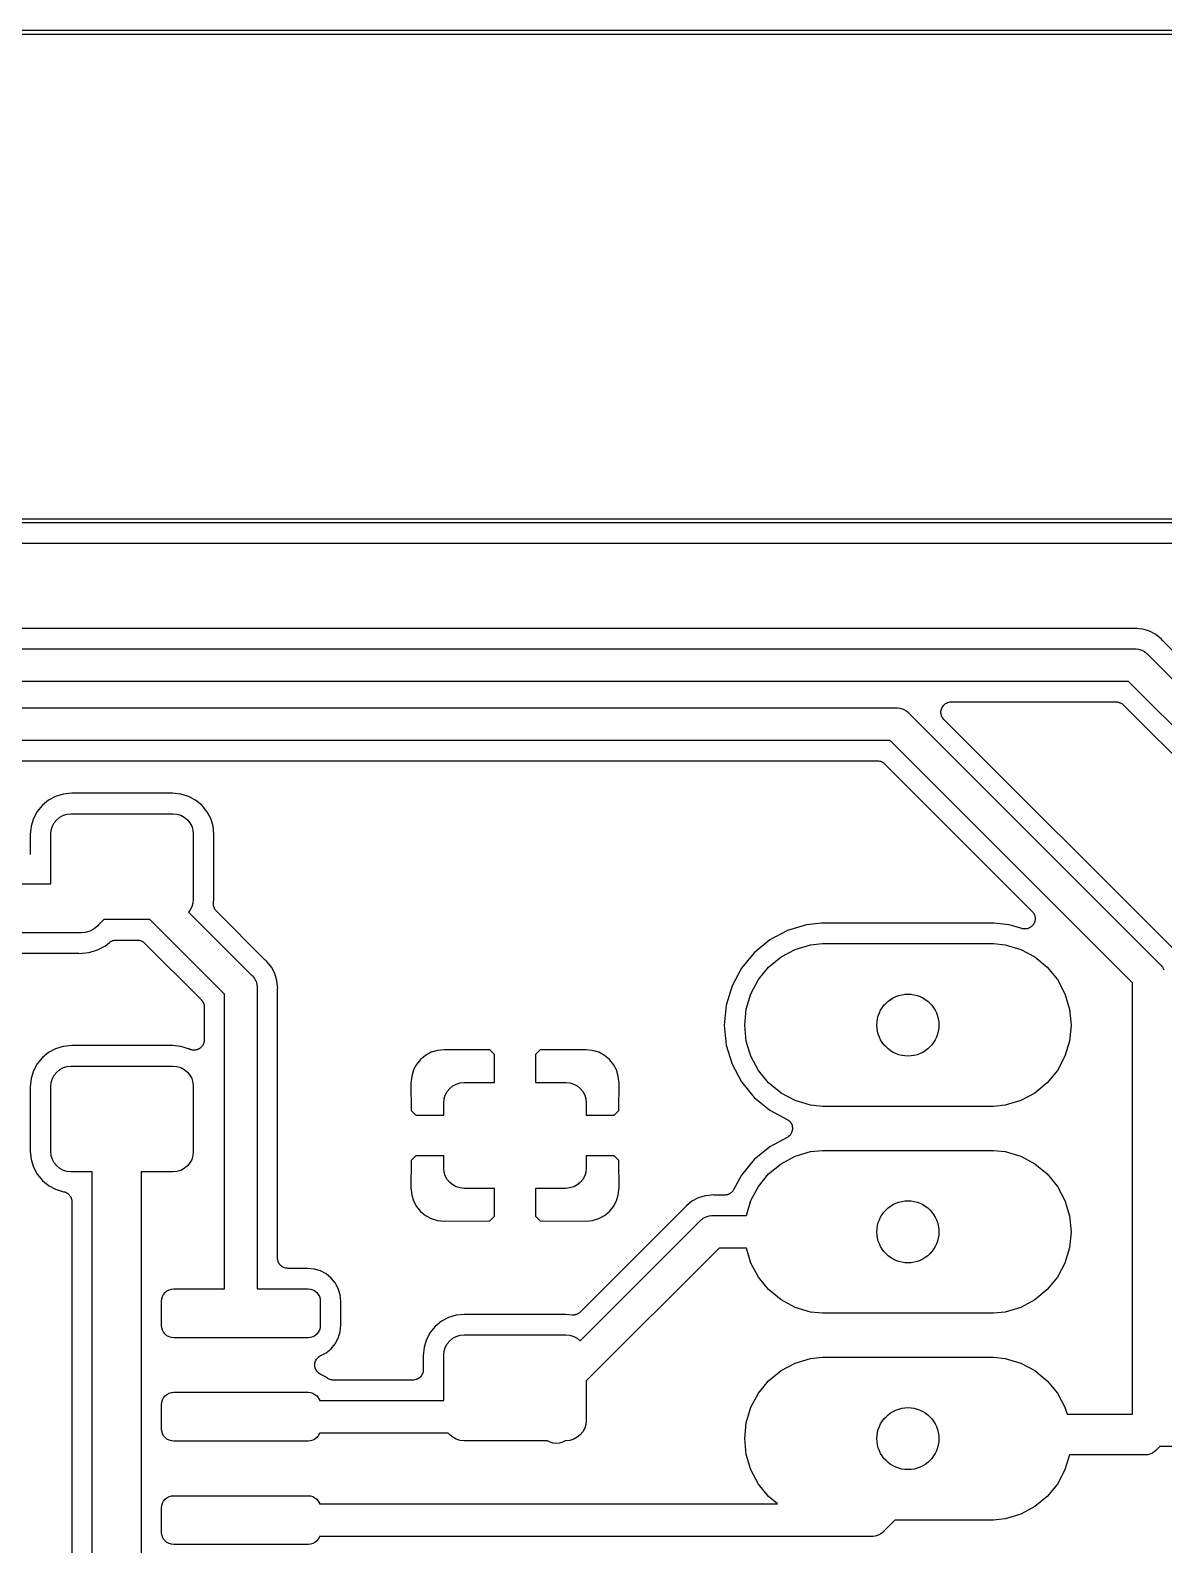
# Model space of a CAD drawing. Extents: x 104 to 166, y -141 to -89.
# Drawn here: x 129.43 to 143.35, y -107.58 to -88.97 of the extents above; entities that cross this region are included whole.
import ezdxf

# ---------------------------------------------------------------- set-up
doc = ezdxf.new("R2010")
doc.units = 0
doc.layers.add('BLACK', color=7, linetype='CONTINUOUS')

msp = doc.modelspace()

# ---------------------------------------------------------------- linework, layer by layer
at = {"layer": 'BLACK', "linetype": 'CONTINUOUS'}
for p, q in [((104.001, -88.975), (165.999, -88.975)), ((165.975, -89.025), (104.025, -89.025)), ((110.001, -94.975), (159.999, -94.975)), ((159.975, -95.025), (110.025, -95.025)), ((110.402, -95.275), (159.598, -95.275)), ((142.974, -96.324), (125.064, -96.324)), ((142.979, -96.3235), (142.974, -96.324)), ((142.984, -96.3235), (142.979, -96.3235)), ((142.986, -96.3234), (142.984, -96.3235)), ((143.002, -96.3218), (142.986, -96.3234)), ((143.018, -96.3234), (143.002, -96.3218)), ((143.048, -96.3263), (143.018, -96.3234)), ((143.018, -96.3234), (143.018, -96.3234)), ((143.09, -96.3305), (143.048, -96.3263)), ((143.048, -96.3263), (143.048, -96.3263)), ((143.123, -96.3404), (143.09, -96.3305)), ((143.175, -96.3562), (143.123, -96.3404)), ((143.123, -96.3404), (143.123, -96.3404)), ((143.253, -96.398), (143.175, -96.3562)), ((143.322, -96.4543), (143.253, -96.398)), ((143.332, -96.4666), (143.322, -96.4543)), ((143.336, -96.4704), (143.332, -96.4666)), ((143.339, -96.4746), (143.336, -96.4704)), ((143.34, -96.4758), (143.339, -96.4746)), ((146.759, -99.895), (143.34, -96.4758)), ((125.045, -96.574), (142.992, -96.574)), ((142.992, -96.574), (143.002, -96.573)), ((143.002, -96.573), (143.012, -96.574)), ((143.012, -96.574), (143.012, -96.574)), ((143.012, -96.574), (143.041, -96.5769)), ((143.041, -96.5769), (143.079, -96.5883)), ((143.079, -96.5883), (143.114, -96.6069)), ((143.114, -96.6069), (143.144, -96.6319)), ((143.144, -96.6319), (143.15, -96.6395)), ((143.15, -96.6395), (150.328, -103.818)), ((142.919, -96.974), (125.118, -96.974)), ((149.994, -104.049), (142.919, -96.974)), ((140.629, -97.2907), (140.635, -97.28)), ((140.635, -97.2796), (140.643, -97.2702)), ((140.635, -97.2798), (140.635, -97.2796)), ((140.635, -97.28), (140.635, -97.2798)), ((140.643, -97.2702), (140.651, -97.2609)), ((140.651, -97.2606), (140.66, -97.2529)), ((140.651, -97.2607), (140.651, -97.2606)), ((140.651, -97.2609), (140.651, -97.2607)), ((140.66, -97.2529), (140.67, -97.2452)), ((140.67, -97.245), (140.681, -97.2393)), ((140.67, -97.2451), (140.67, -97.245)), ((140.67, -97.2452), (140.67, -97.2451)), ((140.681, -97.2393), (140.692, -97.2336)), ((140.692, -97.2334), (140.704, -97.23)), ((140.692, -97.2335), (140.692, -97.2334)), ((140.692, -97.2336), (140.692, -97.2335)), ((140.704, -97.23), (140.715, -97.2264)), ((140.715, -97.2264), (140.716, -97.2264)), ((140.716, -97.2263), (140.728, -97.2252)), ((140.716, -97.2264), (140.716, -97.2263)), ((140.728, -97.2252), (140.74, -97.224)), ((140.74, -97.224), (142.763, -97.224)), ((142.763, -97.224), (142.763, -97.224)), ((142.763, -97.224), (142.763, -97.224)), ((142.763, -97.224), (142.763, -97.224)), ((142.763, -97.224), (142.765, -97.224)), ((142.765, -97.224), (142.776, -97.2253)), ((142.776, -97.2253), (142.788, -97.2265)), ((142.788, -97.2265), (142.789, -97.2267)), ((142.789, -97.2267), (142.789, -97.2268)), ((142.789, -97.2268), (142.801, -97.2303)), ((142.801, -97.2303), (142.812, -97.2338)), ((142.812, -97.2338), (142.812, -97.2341)), ((142.812, -97.2341), (142.813, -97.2343)), ((142.813, -97.2343), (142.823, -97.2399)), ((142.823, -97.2399), (142.834, -97.2455)), ((142.834, -97.2455), (142.834, -97.2459)), ((142.834, -97.2459), (142.835, -97.2462)), ((142.835, -97.2462), (142.844, -97.2537)), ((142.844, -97.2537), (142.853, -97.2612)), ((142.853, -97.2612), (149.707, -104.115)), ((125.241, -97.298), (140.061, -97.298)), ((140.061, -97.298), (140.071, -97.297)), ((140.071, -97.297), (140.081, -97.298)), ((140.081, -97.298), (140.081, -97.298)), ((140.081, -97.298), (140.11, -97.3009)), ((140.11, -97.3009), (140.148, -97.3123)), ((140.148, -97.3123), (140.183, -97.3309)), ((140.183, -97.3309), (140.213, -97.3559)), ((140.213, -97.3559), (140.219, -97.3635)), ((140.219, -97.3635), (143.3, -100.445)), ((140.613, -97.3497), (140.614, -97.3376)), ((140.613, -97.3499), (140.613, -97.3497)), ((140.613, -97.3501), (140.613, -97.3499)), ((140.614, -97.3622), (140.613, -97.3501)), ((140.614, -97.3376), (140.616, -97.3255)), ((140.615, -97.3744), (140.614, -97.3622)), ((140.615, -97.3746), (140.615, -97.3744)), ((140.615, -97.3748), (140.615, -97.3746)), ((140.619, -97.3863), (140.615, -97.3748)), ((140.616, -97.325), (140.619, -97.3135)), ((140.616, -97.3252), (140.616, -97.325)), ((140.616, -97.3255), (140.616, -97.3252)), ((140.619, -97.3135), (140.623, -97.3018)), ((140.622, -97.3982), (140.619, -97.3863)), ((140.622, -97.3984), (140.622, -97.3982)), ((140.622, -97.3986), (140.622, -97.3984)), ((140.628, -97.4094), (140.622, -97.3986)), ((140.623, -97.3014), (140.629, -97.2907)), ((140.623, -97.3016), (140.623, -97.3014)), ((140.623, -97.3018), (140.623, -97.3016)), ((140.634, -97.4202), (140.628, -97.4094)), ((140.634, -97.4203), (140.634, -97.4202)), ((140.634, -97.4205), (140.634, -97.4203)), ((140.641, -97.43), (140.634, -97.4205)), ((140.649, -97.4395), (140.641, -97.43)), ((140.649, -97.4398), (140.649, -97.4395)), ((140.649, -97.4399), (140.649, -97.4398)), ((140.65, -97.4408), (140.649, -97.4399)), ((140.649, -97.4399), (140.649, -97.4399)), ((143.464, -100.255), (140.65, -97.4408)), ((139.988, -97.698), (125.314, -97.698)), ((142.966, -100.676), (139.988, -97.698)), ((125.47, -97.948), (139.832, -97.948)), ((139.832, -97.948), (139.832, -97.948)), ((139.832, -97.948), (139.832, -97.948)), ((139.832, -97.948), (139.832, -97.948)), ((139.832, -97.948), (139.834, -97.948)), ((139.834, -97.948), (139.845, -97.9493)), ((139.845, -97.9493), (139.857, -97.9505)), ((139.857, -97.9505), (139.858, -97.9507)), ((139.858, -97.9507), (139.858, -97.9508)), ((139.858, -97.9508), (139.87, -97.9543)), ((139.87, -97.9543), (139.881, -97.9577)), ((139.881, -97.9577), (139.881, -97.958)), ((139.881, -97.958), (139.882, -97.9582)), ((139.882, -97.9582), (139.892, -97.9639)), ((139.892, -97.9639), (139.903, -97.9694)), ((139.903, -97.9694), (139.903, -97.9699)), ((139.903, -97.9699), (139.904, -97.9702)), ((139.904, -97.9702), (139.913, -97.9777)), ((139.913, -97.9777), (139.922, -97.9852)), ((139.922, -97.9852), (141.734, -99.7971)), ((129.739, -98.3849), (129.653, -98.4313)), ((129.833, -98.3564), (129.739, -98.3849)), ((129.937, -98.3462), (129.833, -98.3564)), ((131.175, -98.3462), (129.937, -98.3462)), ((131.279, -98.3564), (131.175, -98.3462)), ((131.373, -98.3849), (131.279, -98.3564)), ((131.459, -98.4313), (131.373, -98.3849)), ((129.514, -98.5695), (129.468, -98.6562)), ((129.577, -98.4936), (129.514, -98.5695)), ((129.653, -98.4313), (129.577, -98.4936)), ((131.535, -98.4936), (131.459, -98.4313)), ((131.598, -98.5695), (131.535, -98.4936)), ((131.644, -98.6562), (131.598, -98.5695)), ((129.439, -98.7502), (129.429, -98.8542)), ((129.468, -98.6562), (129.439, -98.7502)), ((129.686, -98.7992), (129.7, -98.7523)), ((129.7, -98.7523), (129.723, -98.7091)), ((129.723, -98.7091), (129.754, -98.6712)), ((129.754, -98.6712), (129.792, -98.6401)), ((129.792, -98.6401), (129.835, -98.617)), ((129.835, -98.617), (129.882, -98.6028)), ((129.882, -98.6028), (129.931, -98.598)), ((129.931, -98.598), (131.181, -98.598)), ((131.181, -98.598), (131.23, -98.6028)), ((131.23, -98.6028), (131.277, -98.617)), ((131.277, -98.617), (131.32, -98.6401)), ((131.32, -98.6401), (131.358, -98.6712)), ((131.358, -98.6712), (131.389, -98.7091)), ((131.389, -98.7091), (131.412, -98.7523)), ((131.412, -98.7523), (131.426, -98.7992)), ((131.673, -98.7502), (131.644, -98.6562)), ((131.683, -98.8542), (131.673, -98.7502)), ((129.429, -98.8542), (129.429, -99.0835)), ((129.681, -98.848), (129.686, -98.7992)), ((129.681, -99.4605), (129.681, -98.848)), ((131.426, -98.7992), (131.431, -98.848)), ((131.431, -98.848), (131.431, -99.648)), ((131.683, -99.6418), (131.683, -98.8542)), ((129.429, -99.0853), (129.428, -99.0972)), ((129.429, -99.0835), (129.429, -99.0844)), ((129.429, -99.0844), (129.429, -99.0844)), ((129.429, -99.0844), (129.429, -99.0844)), ((129.429, -99.0844), (129.429, -99.0853)), ((128.741, -99.4605), (129.681, -99.4605)), ((131.426, -99.6968), (131.412, -99.7437)), ((131.431, -99.648), (131.426, -99.6968)), ((131.677, -99.7048), (131.678, -99.6992)), ((131.678, -99.7116), (131.677, -99.7048)), ((131.678, -99.6937), (131.683, -99.6418)), ((131.678, -99.6992), (131.678, -99.6937)), ((131.389, -99.7869), (131.372, -99.8073)), ((131.372, -99.8073), (132.149, -100.585)), ((131.412, -99.7437), (131.389, -99.7869)), ((131.678, -99.7184), (131.678, -99.7116)), ((131.679, -99.7239), (131.678, -99.7184)), ((131.679, -99.7295), (131.679, -99.7239)), ((131.681, -99.736), (131.679, -99.7295)), ((131.683, -99.7428), (131.681, -99.736)), ((131.685, -99.7479), (131.683, -99.7428)), ((131.686, -99.7533), (131.685, -99.7479)), ((131.689, -99.7593), (131.686, -99.7533)), ((131.692, -99.7657), (131.689, -99.7593)), ((131.695, -99.7703), (131.692, -99.7657)), ((131.698, -99.7753), (131.695, -99.7703)), ((131.702, -99.7806), (131.698, -99.7753)), ((131.706, -99.7863), (131.702, -99.7806)), ((131.71, -99.7903), (131.706, -99.7863)), ((131.713, -99.7946), (131.71, -99.7903)), ((131.714, -99.7959), (131.713, -99.7946)), ((132.313, -100.395), (131.714, -99.7959)), ((141.734, -99.7971), (141.735, -99.7983)), ((141.735, -99.7983), (141.739, -99.8031)), ((141.739, -99.8031), (141.743, -99.8074)), ((141.743, -99.8074), (141.746, -99.8127)), ((141.746, -99.8127), (141.75, -99.8177)), ((141.75, -99.8177), (141.753, -99.8231)), ((141.753, -99.8231), (141.757, -99.8282)), ((141.757, -99.8282), (141.759, -99.8341)), ((141.759, -99.8341), (141.762, -99.8397)), ((141.762, -99.8397), (141.763, -99.8455)), ((141.763, -99.8455), (141.766, -99.8512)), ((141.766, -99.8512), (141.767, -99.8574)), ((141.767, -99.8574), (141.769, -99.8635)), ((141.769, -99.8635), (141.769, -99.8696)), ((141.769, -99.8696), (141.77, -99.8755)), ((141.77, -99.8755), (141.77, -99.8819)), ((141.77, -99.8819), (141.771, -99.8882)), ((141.771, -99.8882), (141.77, -99.8942)), ((130.029, -100.06), (128.741, -100.06)), ((130.043, -100.062), (130.029, -100.06)), ((130.058, -100.06), (130.043, -100.062)), ((130.102, -100.056), (130.058, -100.06)), ((130.058, -100.06), (130.058, -100.06)), ((130.159, -100.039), (130.102, -100.056)), ((130.211, -100.011), (130.159, -100.039)), ((130.257, -99.9737), (130.211, -100.011)), ((130.266, -99.9622), (130.257, -99.9737)), ((130.33, -99.898), (130.266, -99.9622)), ((130.897, -99.898), (130.33, -99.898)), ((131.815, -100.816), (130.897, -99.898)), ((138.727, -100.033), (138.51, -100.149)), ((138.963, -99.9617), (138.727, -100.033)), ((139.147, -99.9436), (138.963, -99.9617)), ((141.269, -99.9436), (139.147, -99.9436)), ((141.453, -99.9617), (141.269, -99.9436)), ((141.607, -100.008), (141.453, -99.9617)), ((141.613, -100.01), (141.607, -100.008)), ((141.619, -100.011), (141.613, -100.01)), ((141.625, -100.012), (141.619, -100.011)), ((141.631, -100.013), (141.625, -100.012)), ((141.637, -100.013), (141.631, -100.013)), ((141.643, -100.014), (141.637, -100.013)), ((141.65, -100.013), (141.643, -100.014)), ((141.656, -100.013), (141.65, -100.013)), ((141.662, -100.012), (141.656, -100.013)), ((141.668, -100.012), (141.662, -100.012)), ((141.674, -100.01), (141.668, -100.012)), ((141.68, -100.008), (141.674, -100.01)), ((141.686, -100.006), (141.68, -100.008)), ((141.692, -100.004), (141.686, -100.006)), ((141.697, -100.001), (141.692, -100.004)), ((141.703, -99.9991), (141.697, -100.001)), ((141.708, -99.9957), (141.703, -99.9991)), ((141.714, -99.9929), (141.708, -99.9957)), ((141.719, -99.9889), (141.714, -99.9929)), ((141.724, -99.9854), (141.719, -99.9889)), ((141.728, -99.9811), (141.724, -99.9854)), ((141.733, -99.9773), (141.728, -99.9811)), ((141.737, -99.9724), (141.733, -99.9773)), ((141.742, -99.9679), (141.737, -99.9724)), ((141.745, -99.9629), (141.742, -99.9679)), ((141.749, -99.9582), (141.745, -99.9629)), ((141.752, -99.9527), (141.749, -99.9582)), ((141.756, -99.9474), (141.752, -99.9527)), ((141.758, -99.9418), (141.756, -99.9474)), ((141.761, -99.9365), (141.758, -99.9418)), ((141.763, -99.9304), (141.761, -99.9365)), ((141.765, -99.9246), (141.763, -99.9304)), ((141.766, -99.9186), (141.765, -99.9246)), ((141.768, -99.9128), (141.766, -99.9186)), ((141.769, -99.9065), (141.768, -99.9128)), ((141.77, -99.9003), (141.769, -99.9065)), ((141.77, -99.8942), (141.77, -99.9003)), ((130.255, -100.271), (130.351, -100.22)), ((130.351, -100.22), (130.401, -100.179)), ((130.401, -100.179), (130.402, -100.178)), ((130.402, -100.178), (130.407, -100.175)), ((130.407, -100.175), (130.411, -100.171)), ((130.411, -100.171), (130.417, -100.168)), ((130.417, -100.168), (130.423, -100.164)), ((130.423, -100.164), (130.428, -100.162)), ((130.428, -100.162), (130.433, -100.159)), ((130.433, -100.159), (130.44, -100.157)), ((130.44, -100.157), (130.446, -100.155)), ((130.446, -100.155), (130.452, -100.154)), ((130.452, -100.154), (130.457, -100.152)), ((130.457, -100.152), (130.464, -100.152)), ((130.464, -100.152), (130.471, -100.15)), ((130.471, -100.15), (130.476, -100.15)), ((130.476, -100.15), (130.482, -100.15)), ((130.482, -100.15), (130.743, -100.15)), ((130.743, -100.15), (130.743, -100.15)), ((130.743, -100.15), (130.743, -100.15)), ((130.743, -100.15), (130.743, -100.15)), ((130.743, -100.15), (130.745, -100.15)), ((130.745, -100.15), (130.756, -100.151)), ((130.756, -100.151), (130.768, -100.152)), ((130.768, -100.152), (130.769, -100.153)), ((130.769, -100.153), (130.769, -100.153)), ((130.769, -100.153), (130.78, -100.156)), ((130.78, -100.156), (130.792, -100.16)), ((130.792, -100.16), (130.792, -100.16)), ((130.792, -100.16), (130.793, -100.16)), ((130.793, -100.16), (130.803, -100.166)), ((130.803, -100.166), (130.813, -100.171)), ((130.813, -100.171), (130.814, -100.172)), ((130.814, -100.172), (130.815, -100.172)), ((130.815, -100.172), (130.824, -100.18)), ((130.824, -100.18), (130.833, -100.187)), ((130.833, -100.187), (131.528, -100.882)), ((138.51, -100.149), (138.32, -100.305)), ((138.823, -100.265), (139.012, -100.208)), ((139.012, -100.208), (139.159, -100.194)), ((139.159, -100.194), (141.257, -100.194)), ((141.257, -100.194), (141.404, -100.208)), ((141.404, -100.208), (141.593, -100.265)), ((129.019, -100.31), (130.01, -100.31)), ((130.01, -100.31), (130.012, -100.311)), ((130.012, -100.311), (130.017, -100.311)), ((130.017, -100.311), (130.023, -100.311)), ((130.023, -100.311), (130.043, -100.313)), ((130.043, -100.313), (130.064, -100.311)), ((130.064, -100.311), (130.065, -100.311)), ((130.065, -100.311), (130.151, -100.303)), ((130.151, -100.303), (130.255, -100.271)), ((132.317, -100.398), (132.313, -100.395)), ((132.321, -100.402), (132.317, -100.398)), ((132.322, -100.403), (132.321, -100.402)), ((132.335, -100.413), (132.322, -100.403)), ((132.391, -100.482), (132.335, -100.413)), ((138.32, -100.305), (138.164, -100.496)), ((138.497, -100.483), (138.65, -100.358)), ((138.65, -100.358), (138.823, -100.265)), ((141.593, -100.265), (141.766, -100.358)), ((141.766, -100.358), (141.919, -100.483)), ((143.3, -100.445), (143.308, -100.451)), ((132.149, -100.585), (132.157, -100.591)), ((132.157, -100.591), (132.182, -100.621)), ((132.182, -100.621), (132.196, -100.647)), ((132.433, -100.56), (132.391, -100.482)), ((132.458, -100.645), (132.433, -100.56)), ((138.164, -100.496), (138.048, -100.713)), ((138.28, -100.809), (138.373, -100.635)), ((138.373, -100.635), (138.497, -100.483)), ((141.919, -100.483), (142.043, -100.635)), ((142.043, -100.635), (142.136, -100.809)), ((143.308, -100.451), (143.314, -100.459)), ((143.314, -100.459), (143.314, -100.459)), ((143.314, -100.459), (143.317, -100.461)), ((143.317, -100.461), (143.333, -100.481)), ((143.333, -100.481), (143.352, -100.516)), ((131.815, -104.435), (131.815, -100.816)), ((132.196, -100.647), (132.201, -100.656)), ((132.201, -100.656), (132.212, -100.694)), ((132.212, -100.694), (132.212, -100.694)), ((132.212, -100.694), (132.215, -100.723)), ((132.215, -100.723), (132.215, -100.723)), ((132.215, -100.723), (132.216, -100.733)), ((132.216, -100.733), (132.215, -100.743)), ((132.215, -100.743), (132.215, -104.435)), ((132.466, -100.717), (132.458, -100.645)), ((132.465, -100.76), (132.466, -100.754)), ((132.465, -100.761), (132.465, -100.76)), ((132.465, -104.056), (132.465, -100.761)), ((132.467, -100.733), (132.466, -100.717)), ((132.466, -100.717), (132.466, -100.717)), ((132.466, -100.749), (132.467, -100.733)), ((132.466, -100.754), (132.466, -100.749)), ((138.048, -100.713), (137.976, -100.949)), ((138.222, -100.998), (138.28, -100.809)), ((142.136, -100.809), (142.194, -100.998)), ((142.966, -105.972), (142.966, -100.676)), ((131.528, -100.882), (131.528, -100.882)), ((131.528, -100.882), (131.528, -100.883)), ((131.528, -100.883), (131.528, -100.883)), ((131.528, -100.883), (131.529, -100.883)), ((131.529, -100.883), (131.536, -100.893)), ((131.536, -100.893), (131.544, -100.902)), ((131.544, -100.902), (131.544, -100.902)), ((131.544, -100.902), (131.545, -100.903)), ((131.545, -100.903), (131.55, -100.913)), ((131.55, -100.913), (131.555, -100.924)), ((131.555, -100.924), (131.556, -100.924)), ((131.556, -100.924), (131.556, -100.925)), ((131.556, -100.925), (131.559, -100.936)), ((131.559, -100.936), (131.563, -100.947)), ((131.563, -100.947), (131.563, -100.948)), ((131.563, -100.948), (131.563, -100.949)), ((131.563, -100.949), (131.564, -100.96)), ((131.564, -100.96), (131.565, -100.972)), ((131.565, -100.972), (131.565, -101.376)), ((137.976, -100.949), (137.952, -101.194)), ((138.203, -101.194), (138.222, -100.998)), ((142.194, -100.998), (142.213, -101.194)), ((137.952, -101.194), (137.976, -101.439)), ((138.222, -101.39), (138.203, -101.194)), ((142.213, -101.194), (142.194, -101.39)), ((131.565, -101.378), (131.564, -101.383)), ((131.565, -101.376), (131.565, -101.378)), ((129.653, -101.531), (129.577, -101.594)), ((129.739, -101.485), (129.653, -101.531)), ((129.833, -101.456), (129.739, -101.485)), ((129.937, -101.446), (129.833, -101.456)), ((131.175, -101.446), (129.937, -101.446)), ((131.279, -101.456), (131.175, -101.446)), ((131.373, -101.485), (131.279, -101.456)), ((131.378, -101.488), (131.373, -101.485)), ((131.384, -101.49), (131.378, -101.488)), ((131.389, -101.493), (131.384, -101.49)), ((131.395, -101.495), (131.389, -101.493)), ((131.401, -101.497), (131.395, -101.495)), ((131.407, -101.498), (131.401, -101.497)), ((131.412, -101.5), (131.407, -101.498)), ((131.419, -101.501), (131.412, -101.5)), ((131.425, -101.502), (131.419, -101.501)), ((131.431, -101.502), (131.425, -101.502)), ((131.437, -101.503), (131.431, -101.502)), ((131.444, -101.502), (131.437, -101.503)), ((131.45, -101.502), (131.444, -101.502)), ((131.456, -101.501), (131.45, -101.502)), ((131.462, -101.501), (131.456, -101.501)), ((131.468, -101.499), (131.462, -101.501)), ((131.474, -101.497), (131.468, -101.499)), ((131.48, -101.495), (131.474, -101.497)), ((131.486, -101.494), (131.48, -101.495)), ((131.491, -101.491), (131.486, -101.494)), ((131.497, -101.488), (131.491, -101.491)), ((131.502, -101.485), (131.497, -101.488)), ((131.508, -101.482), (131.502, -101.485)), ((131.513, -101.478), (131.508, -101.482)), ((131.518, -101.474), (131.513, -101.478)), ((131.522, -101.47), (131.518, -101.474)), ((131.527, -101.467), (131.522, -101.47)), ((131.531, -101.462), (131.527, -101.467)), ((131.536, -101.457), (131.531, -101.462)), ((131.539, -101.452), (131.536, -101.457)), ((131.543, -101.448), (131.539, -101.452)), ((131.546, -101.442), (131.543, -101.448)), ((131.55, -101.436), (131.546, -101.442)), ((131.552, -101.431), (131.55, -101.436)), ((131.555, -101.426), (131.552, -101.431)), ((131.557, -101.42), (131.555, -101.426)), ((131.559, -101.414), (131.557, -101.42)), ((131.56, -101.408), (131.559, -101.414)), ((131.562, -101.402), (131.56, -101.408)), ((131.563, -101.396), (131.562, -101.402)), ((131.564, -101.389), (131.563, -101.396)), ((131.564, -101.383), (131.564, -101.389)), ((134.284, -101.566), (134.223, -101.616)), ((134.353, -101.529), (134.284, -101.566)), ((134.429, -101.506), (134.353, -101.529)), ((134.513, -101.497), (134.429, -101.506)), ((135.074, -101.5), (134.513, -101.497)), ((135.132, -101.557), (135.074, -101.5)), ((135.132, -101.9), (135.132, -101.557)), ((135.69, -101.5), (135.632, -101.557)), ((135.632, -101.557), (135.632, -101.9)), ((136.251, -101.497), (135.69, -101.5)), ((136.335, -101.506), (136.251, -101.497)), ((136.411, -101.529), (136.335, -101.506)), ((136.48, -101.566), (136.411, -101.529)), ((136.541, -101.616), (136.48, -101.566)), ((137.976, -101.439), (138.048, -101.674)), ((138.28, -101.578), (138.222, -101.39)), ((142.194, -101.39), (142.136, -101.578)), ((129.514, -101.67), (129.468, -101.756)), ((129.577, -101.594), (129.514, -101.67)), ((129.754, -101.771), (129.792, -101.74)), ((129.792, -101.74), (129.835, -101.717)), ((129.835, -101.717), (129.882, -101.703)), ((129.882, -101.703), (129.931, -101.698)), ((129.931, -101.698), (131.181, -101.698)), ((131.181, -101.698), (131.23, -101.703)), ((131.23, -101.703), (131.277, -101.717)), ((131.277, -101.717), (131.32, -101.74)), ((131.32, -101.74), (131.358, -101.771)), ((134.136, -101.746), (134.113, -101.822)), ((134.173, -101.677), (134.136, -101.746)), ((134.223, -101.616), (134.173, -101.677)), ((136.591, -101.677), (136.541, -101.616)), ((136.628, -101.746), (136.591, -101.677)), ((136.651, -101.822), (136.628, -101.746)), ((138.048, -101.674), (138.164, -101.891)), ((138.373, -101.752), (138.28, -101.578)), ((138.497, -101.904), (138.373, -101.752)), ((142.043, -101.752), (141.919, -101.904)), ((142.136, -101.578), (142.043, -101.752)), ((129.439, -101.85), (129.429, -101.954)), ((129.468, -101.756), (129.439, -101.85)), ((129.681, -101.948), (129.686, -101.899)), ((129.686, -101.899), (129.7, -101.852)), ((129.7, -101.852), (129.723, -101.809)), ((129.723, -101.809), (129.754, -101.771)), ((131.358, -101.771), (131.389, -101.809)), ((131.389, -101.809), (131.412, -101.852)), ((131.412, -101.852), (131.426, -101.899)), ((131.426, -101.899), (131.431, -101.948)), ((134.113, -101.822), (134.104, -101.906)), ((134.104, -101.906), (134.107, -102.242)), ((134.618, -101.942), (134.661, -101.919)), ((134.661, -101.919), (134.708, -101.905)), ((134.708, -101.905), (134.757, -101.9)), ((134.757, -101.9), (135.132, -101.9)), ((135.632, -101.9), (136.007, -101.9)), ((136.007, -101.9), (136.056, -101.905)), ((136.056, -101.905), (136.103, -101.919)), ((136.103, -101.919), (136.146, -101.942)), ((136.66, -101.906), (136.651, -101.822)), ((136.657, -102.242), (136.66, -101.906)), ((138.164, -101.891), (138.32, -102.082)), ((138.65, -102.029), (138.497, -101.904)), ((141.919, -101.904), (141.766, -102.029)), ((129.429, -101.954), (129.429, -102.742)), ((129.681, -102.748), (129.681, -101.948)), ((131.431, -101.948), (131.431, -102.748)), ((134.507, -102.15), (134.512, -102.101)), ((134.512, -102.101), (134.526, -102.054)), ((134.526, -102.054), (134.549, -102.011)), ((134.549, -102.011), (134.58, -101.973)), ((134.58, -101.973), (134.618, -101.942)), ((136.146, -101.942), (136.184, -101.973)), ((136.184, -101.973), (136.215, -102.011)), ((136.215, -102.011), (136.238, -102.054)), ((136.238, -102.054), (136.252, -102.101)), ((136.252, -102.101), (136.257, -102.15)), ((138.32, -102.082), (138.51, -102.238)), ((138.823, -102.122), (138.65, -102.029)), ((139.012, -102.179), (138.823, -102.122)), ((141.593, -102.122), (141.404, -102.179)), ((141.766, -102.029), (141.593, -102.122)), ((134.107, -102.242), (134.164, -102.3)), ((134.164, -102.3), (134.507, -102.3)), ((134.507, -102.3), (134.507, -102.15)), ((136.257, -102.15), (136.257, -102.3)), ((136.257, -102.3), (136.6, -102.3)), ((136.6, -102.3), (136.657, -102.242)), ((138.51, -102.238), (138.723, -102.352)), ((139.159, -102.194), (139.012, -102.179)), ((141.257, -102.194), (139.159, -102.194)), ((141.404, -102.179), (141.257, -102.194)), ((138.723, -102.352), (138.724, -102.352)), ((138.724, -102.352), (138.724, -102.352)), ((138.724, -102.352), (138.724, -102.352)), ((138.724, -102.352), (138.724, -102.352)), ((138.724, -102.352), (138.734, -102.359)), ((138.734, -102.359), (138.744, -102.366)), ((138.744, -102.366), (138.745, -102.366)), ((138.745, -102.366), (138.745, -102.366)), ((138.745, -102.366), (138.753, -102.375)), ((138.753, -102.375), (138.762, -102.384)), ((138.762, -102.384), (138.762, -102.384)), ((138.762, -102.384), (138.762, -102.384)), ((138.762, -102.384), (138.769, -102.394)), ((138.769, -102.394), (138.775, -102.405)), ((138.775, -102.405), (138.775, -102.405)), ((138.775, -102.405), (138.776, -102.405)), ((138.776, -102.405), (138.78, -102.416)), ((138.78, -102.416), (138.785, -102.427)), ((138.787, -102.489), (138.784, -102.501)), ((138.785, -102.427), (138.785, -102.428)), ((138.785, -102.428), (138.785, -102.428)), ((138.785, -102.428), (138.787, -102.44)), ((138.787, -102.44), (138.789, -102.452)), ((138.789, -102.477), (138.787, -102.489)), ((138.789, -102.452), (138.789, -102.452)), ((138.789, -102.452), (138.789, -102.452)), ((138.789, -102.452), (138.789, -102.464)), ((138.789, -102.464), (138.789, -102.477)), ((138.789, -102.477), (138.789, -102.477)), ((138.789, -102.477), (138.789, -102.477)), ((138.723, -102.576), (138.51, -102.689)), ((138.733, -102.569), (138.723, -102.576)), ((138.743, -102.562), (138.733, -102.569)), ((138.752, -102.553), (138.743, -102.562)), ((138.743, -102.562), (138.743, -102.562)), ((138.743, -102.562), (138.743, -102.562)), ((138.761, -102.545), (138.752, -102.553)), ((138.768, -102.534), (138.761, -102.544)), ((138.761, -102.544), (138.761, -102.545)), ((138.761, -102.545), (138.761, -102.545)), ((138.774, -102.524), (138.768, -102.534)), ((138.775, -102.524), (138.774, -102.524)), ((138.779, -102.513), (138.775, -102.524)), ((138.775, -102.524), (138.775, -102.524)), ((138.784, -102.501), (138.779, -102.513)), ((138.784, -102.501), (138.784, -102.501)), ((138.784, -102.501), (138.784, -102.501)), ((129.429, -102.742), (129.439, -102.846)), ((129.439, -102.846), (129.468, -102.94)), ((129.686, -102.797), (129.681, -102.748)), ((129.7, -102.844), (129.686, -102.797)), ((129.723, -102.887), (129.7, -102.844)), ((131.412, -102.844), (131.389, -102.887)), ((131.426, -102.797), (131.412, -102.844)), ((131.431, -102.748), (131.426, -102.797)), ((134.107, -102.858), (134.104, -103.194)), ((134.164, -102.8), (134.107, -102.858)), ((134.507, -102.8), (134.164, -102.8)), ((134.507, -102.95), (134.507, -102.8)), ((136.257, -102.8), (136.257, -102.95)), ((136.6, -102.8), (136.257, -102.8)), ((136.657, -102.858), (136.6, -102.8)), ((136.66, -103.194), (136.657, -102.858)), ((138.32, -102.845), (138.164, -103.036)), ((138.51, -102.689), (138.32, -102.845)), ((138.65, -102.898), (138.823, -102.805)), ((138.823, -102.805), (139.012, -102.748)), ((139.012, -102.748), (139.159, -102.734)), ((139.159, -102.734), (141.257, -102.734)), ((141.257, -102.734), (141.404, -102.748)), ((141.404, -102.748), (141.593, -102.805)), ((141.593, -102.805), (141.766, -102.898)), ((129.468, -102.94), (129.514, -103.026)), ((129.514, -103.026), (129.577, -103.102)), ((129.754, -102.925), (129.723, -102.887)), ((129.792, -102.956), (129.754, -102.925)), ((129.835, -102.979), (129.792, -102.956)), ((129.882, -102.993), (129.835, -102.979)), ((129.931, -102.998), (129.882, -102.993)), ((130.19, -102.998), (129.931, -102.998)), ((130.19, -107.98), (130.19, -102.998)), ((131.181, -102.998), (130.79, -102.998)), ((130.79, -102.998), (130.79, -107.871)), ((131.23, -102.993), (131.181, -102.998)), ((131.277, -102.979), (131.23, -102.993)), ((131.32, -102.956), (131.277, -102.979)), ((131.358, -102.925), (131.32, -102.956)), ((131.389, -102.887), (131.358, -102.925)), ((134.512, -102.999), (134.507, -102.95)), ((134.526, -103.046), (134.512, -102.999)), ((134.549, -103.089), (134.526, -103.046)), ((136.238, -103.046), (136.215, -103.089)), ((136.252, -102.999), (136.238, -103.046)), ((136.257, -102.95), (136.252, -102.999)), ((138.164, -103.036), (138.067, -103.216)), ((138.373, -103.175), (138.497, -103.023)), ((138.497, -103.023), (138.65, -102.898)), ((141.766, -102.898), (141.919, -103.023)), ((141.919, -103.023), (142.043, -103.175)), ((129.577, -103.102), (129.653, -103.165)), ((129.653, -103.165), (129.739, -103.211)), ((129.739, -103.211), (129.837, -103.241)), ((129.837, -103.241), (129.839, -103.241)), ((129.839, -103.241), (129.845, -103.243)), ((134.104, -103.194), (134.113, -103.278)), ((134.58, -103.127), (134.549, -103.089)), ((134.618, -103.158), (134.58, -103.127)), ((134.661, -103.181), (134.618, -103.158)), ((134.708, -103.195), (134.661, -103.181)), ((134.757, -103.2), (134.708, -103.195)), ((135.132, -103.2), (134.757, -103.2)), ((135.132, -103.543), (135.132, -103.2)), ((136.007, -103.2), (135.632, -103.2)), ((135.632, -103.2), (135.632, -103.543)), ((136.056, -103.195), (136.007, -103.2)), ((136.103, -103.181), (136.056, -103.195)), ((136.146, -103.158), (136.103, -103.181)), ((136.184, -103.127), (136.146, -103.158)), ((136.215, -103.089), (136.184, -103.127)), ((136.651, -103.278), (136.66, -103.194)), ((138.052, -103.238), (138.048, -103.242)), ((138.056, -103.233), (138.052, -103.238)), ((138.06, -103.228), (138.056, -103.233)), ((138.063, -103.223), (138.06, -103.228)), ((138.066, -103.218), (138.063, -103.223)), ((138.067, -103.216), (138.066, -103.218)), ((138.28, -103.349), (138.373, -103.175)), ((142.043, -103.175), (142.136, -103.349)), ((129.845, -103.243), (129.851, -103.244)), ((129.851, -103.244), (129.857, -103.246)), ((129.857, -103.246), (129.862, -103.248)), ((129.862, -103.248), (129.868, -103.251)), ((129.868, -103.251), (129.874, -103.254)), ((129.874, -103.254), (129.879, -103.257)), ((129.879, -103.257), (129.884, -103.26)), ((129.884, -103.26), (129.889, -103.264)), ((129.889, -103.264), (129.895, -103.268)), ((129.895, -103.268), (129.899, -103.272)), ((129.899, -103.272), (129.903, -103.276)), ((129.903, -103.276), (129.907, -103.281)), ((129.907, -103.281), (129.912, -103.286)), ((129.912, -103.286), (129.915, -103.29)), ((129.915, -103.29), (129.919, -103.295)), ((129.919, -103.295), (129.922, -103.301)), ((129.922, -103.301), (129.926, -103.306)), ((129.926, -103.306), (129.928, -103.312)), ((129.928, -103.312), (129.93, -103.317)), ((129.93, -103.317), (129.932, -103.323)), ((129.932, -103.323), (129.935, -103.329)), ((129.935, -103.329), (129.936, -103.335)), ((129.936, -103.335), (129.938, -103.341)), ((129.938, -103.341), (129.938, -103.347)), ((129.938, -103.347), (129.939, -103.354)), ((129.939, -103.354), (129.939, -103.359)), ((129.939, -103.359), (129.94, -103.365)), ((129.94, -103.365), (129.94, -107.962)), ((134.113, -103.278), (134.136, -103.354)), ((134.136, -103.354), (134.173, -103.423)), ((134.173, -103.423), (134.223, -103.484)), ((136.541, -103.484), (136.591, -103.423)), ((136.591, -103.423), (136.628, -103.354)), ((136.628, -103.354), (136.651, -103.278)), ((137.477, -103.426), (137.475, -103.428)), ((137.487, -103.414), (137.477, -103.426)), ((137.555, -103.358), (137.487, -103.414)), ((137.633, -103.316), (137.555, -103.358)), ((137.666, -103.306), (137.633, -103.316)), ((137.718, -103.29), (137.666, -103.306)), ((137.764, -103.286), (137.718, -103.29)), ((137.79, -103.283), (137.764, -103.286)), ((137.764, -103.286), (137.764, -103.286)), ((137.791, -103.283), (137.79, -103.283)), ((137.806, -103.281), (137.791, -103.283)), ((137.822, -103.283), (137.806, -103.281)), ((137.828, -103.283), (137.822, -103.283)), ((137.833, -103.284), (137.828, -103.283)), ((137.835, -103.284), (137.833, -103.284)), ((137.955, -103.284), (137.835, -103.284)), ((137.961, -103.283), (137.955, -103.284)), ((137.966, -103.283), (137.961, -103.283)), ((137.973, -103.282), (137.966, -103.283)), ((137.98, -103.281), (137.973, -103.282)), ((137.985, -103.28), (137.98, -103.281)), ((137.991, -103.279), (137.985, -103.28)), ((137.997, -103.276), (137.991, -103.279)), ((138.003, -103.274), (137.997, -103.276)), ((138.008, -103.271), (138.003, -103.274)), ((138.014, -103.269), (138.008, -103.271)), ((138.019, -103.266), (138.014, -103.269)), ((138.025, -103.262), (138.019, -103.266)), ((138.03, -103.259), (138.025, -103.262)), ((138.034, -103.256), (138.03, -103.259)), ((138.039, -103.251), (138.034, -103.256)), ((138.045, -103.247), (138.039, -103.251)), ((138.048, -103.242), (138.045, -103.247)), ((138.224, -103.534), (138.28, -103.349)), ((142.136, -103.349), (142.194, -103.538)), ((134.223, -103.484), (134.284, -103.534)), ((134.284, -103.534), (134.353, -103.571)), ((134.353, -103.571), (134.429, -103.594)), ((134.429, -103.594), (134.513, -103.603)), ((134.513, -103.603), (135.074, -103.6)), ((135.074, -103.6), (135.132, -103.543)), ((135.632, -103.543), (135.69, -103.6)), ((135.69, -103.6), (136.251, -103.603)), ((137.468, -103.435), (136.184, -104.72)), ((136.184, -105.073), (137.658, -103.599)), ((136.251, -103.603), (136.335, -103.594)), ((136.335, -103.594), (136.411, -103.571)), ((136.411, -103.571), (136.48, -103.534)), ((136.48, -103.534), (136.541, -103.484)), ((137.472, -103.431), (137.468, -103.435)), ((137.475, -103.428), (137.472, -103.431)), ((137.658, -103.599), (137.664, -103.591)), ((137.664, -103.591), (137.673, -103.584)), ((137.673, -103.584), (137.681, -103.578)), ((137.681, -103.578), (137.695, -103.567)), ((137.695, -103.567), (137.729, -103.548)), ((137.729, -103.548), (137.767, -103.536)), ((137.767, -103.536), (137.797, -103.534)), ((137.797, -103.534), (137.806, -103.533)), ((137.797, -103.534), (137.797, -103.534)), ((137.806, -103.533), (137.816, -103.534)), ((137.816, -103.534), (138.224, -103.534)), ((142.194, -103.538), (142.213, -103.734)), ((142.213, -103.734), (142.194, -103.93)), ((137.889, -103.934), (136.257, -105.566)), ((138.224, -103.934), (137.889, -103.934)), ((138.28, -104.118), (138.224, -103.934)), ((142.194, -103.93), (142.136, -104.118)), ((132.466, -104.068), (132.465, -104.056)), ((132.467, -104.08), (132.466, -104.068)), ((132.467, -104.081), (132.467, -104.08)), ((132.467, -104.08), (132.467, -104.08)), ((132.471, -104.092), (132.467, -104.081)), ((132.474, -104.104), (132.471, -104.092)), ((132.475, -104.105), (132.474, -104.104)), ((132.474, -104.104), (132.474, -104.104)), ((132.48, -104.115), (132.475, -104.105)), ((132.486, -104.126), (132.48, -104.115)), ((132.494, -104.136), (132.486, -104.126)), ((132.486, -104.126), (132.486, -104.126)), ((132.486, -104.126), (132.486, -104.126)), ((132.501, -104.145), (132.494, -104.136)), ((132.502, -104.145), (132.501, -104.145)), ((132.502, -104.146), (132.502, -104.145)), ((132.511, -104.153), (132.502, -104.146)), ((132.52, -104.161), (132.511, -104.153)), ((132.521, -104.161), (132.52, -104.161)), ((132.532, -104.167), (132.521, -104.161)), ((132.521, -104.161), (132.521, -104.161)), ((132.542, -104.173), (132.532, -104.167)), ((138.373, -104.292), (138.28, -104.118)), ((142.136, -104.118), (142.043, -104.292)), ((132.543, -104.173), (132.542, -104.173)), ((132.542, -104.173), (132.542, -104.173)), ((132.554, -104.177), (132.543, -104.173)), ((132.566, -104.18), (132.554, -104.177)), ((132.566, -104.181), (132.566, -104.18)), ((132.566, -104.18), (132.566, -104.18)), ((132.578, -104.182), (132.566, -104.181)), ((132.59, -104.183), (132.578, -104.182)), ((132.591, -104.183), (132.59, -104.183)), ((132.592, -104.183), (132.591, -104.183)), ((132.591, -104.183), (132.591, -104.183)), ((132.591, -104.183), (132.591, -104.183)), ((132.834, -104.183), (132.592, -104.183)), ((132.918, -104.191), (132.834, -104.183)), ((132.994, -104.214), (132.918, -104.191)), ((133.063, -104.251), (132.994, -104.214)), ((133.124, -104.301), (133.063, -104.251)), ((133.174, -104.362), (133.124, -104.301)), ((138.497, -104.444), (138.373, -104.292)), ((142.043, -104.292), (141.919, -104.444)), ((131.043, -104.556), (131.051, -104.528)), ((131.051, -104.528), (131.065, -104.502)), ((131.065, -104.502), (131.084, -104.479)), ((131.084, -104.479), (131.107, -104.46)), ((131.107, -104.46), (131.133, -104.446)), ((131.133, -104.446), (131.161, -104.438)), ((131.161, -104.438), (131.19, -104.435)), ((131.19, -104.435), (131.815, -104.435)), ((132.215, -104.435), (132.84, -104.435)), ((132.84, -104.435), (132.869, -104.438)), ((132.869, -104.438), (132.897, -104.446)), ((132.897, -104.446), (132.923, -104.46)), ((132.923, -104.46), (132.946, -104.479)), ((132.946, -104.479), (132.965, -104.502)), ((132.965, -104.502), (132.979, -104.528)), ((132.979, -104.528), (132.987, -104.556)), ((133.211, -104.431), (133.174, -104.362)), ((133.234, -104.507), (133.211, -104.431)), ((133.242, -104.591), (133.234, -104.507)), ((138.65, -104.569), (138.497, -104.444)), ((141.919, -104.444), (141.766, -104.569)), ((131.04, -104.585), (131.043, -104.556)), ((131.04, -104.885), (131.04, -104.585)), ((132.987, -104.556), (132.99, -104.585)), ((132.99, -104.585), (132.99, -104.885)), ((133.242, -104.879), (133.242, -104.591)), ((136.174, -104.728), (136.169, -104.732)), ((136.178, -104.724), (136.174, -104.728)), ((136.183, -104.721), (136.178, -104.724)), ((136.184, -104.72), (136.183, -104.721)), ((138.823, -104.662), (138.65, -104.569)), ((139.012, -104.719), (138.823, -104.662)), ((139.159, -104.734), (139.012, -104.719)), ((141.404, -104.719), (141.257, -104.734)), ((141.593, -104.662), (141.404, -104.719)), ((141.766, -104.569), (141.593, -104.662)), ((131.043, -104.914), (131.04, -104.885)), ((131.051, -104.942), (131.043, -104.914)), ((132.987, -104.914), (132.979, -104.942)), ((132.99, -104.885), (132.987, -104.914)), ((133.234, -104.963), (133.242, -104.879)), ((134.403, -104.896), (134.34, -104.972)), ((134.479, -104.833), (134.403, -104.896)), ((134.565, -104.787), (134.479, -104.833)), ((134.659, -104.758), (134.565, -104.787)), ((134.763, -104.748), (134.659, -104.758)), ((136.001, -104.748), (134.763, -104.748)), ((136.082, -104.756), (136.001, -104.748)), ((136.087, -104.756), (136.082, -104.756)), ((136.093, -104.757), (136.087, -104.756)), ((136.1, -104.756), (136.093, -104.757)), ((136.107, -104.756), (136.1, -104.756)), ((136.112, -104.755), (136.107, -104.756)), ((136.118, -104.755), (136.112, -104.755)), ((136.124, -104.753), (136.118, -104.755)), ((136.131, -104.751), (136.124, -104.753)), ((136.136, -104.749), (136.131, -104.751)), ((136.141, -104.748), (136.136, -104.749)), ((136.147, -104.745), (136.141, -104.748)), ((136.154, -104.742), (136.147, -104.745)), ((136.158, -104.739), (136.154, -104.742)), ((136.163, -104.736), (136.158, -104.739)), ((136.169, -104.732), (136.163, -104.736)), ((141.257, -104.734), (139.159, -104.734)), ((131.065, -104.968), (131.051, -104.942)), ((131.084, -104.991), (131.065, -104.968)), ((131.107, -105.01), (131.084, -104.991)), ((131.133, -105.024), (131.107, -105.01)), ((131.161, -105.032), (131.133, -105.024)), ((131.19, -105.035), (131.161, -105.032)), ((132.84, -105.035), (131.19, -105.035)), ((132.869, -105.032), (132.84, -105.035)), ((132.897, -105.024), (132.869, -105.032)), ((132.923, -105.01), (132.897, -105.024)), ((132.946, -104.991), (132.923, -105.01)), ((132.965, -104.968), (132.946, -104.991)), ((132.979, -104.942), (132.965, -104.968)), ((133.174, -105.108), (133.211, -105.039)), ((133.211, -105.039), (133.234, -104.963)), ((134.294, -105.058), (134.265, -105.152)), ((134.34, -104.972), (134.294, -105.058)), ((134.549, -105.111), (134.58, -105.073)), ((134.58, -105.073), (134.618, -105.042)), ((134.618, -105.042), (134.661, -105.019)), ((134.661, -105.019), (134.708, -105.005)), ((134.708, -105.005), (134.757, -105)), ((134.757, -105), (136.007, -105)), ((136.007, -105), (136.056, -105.005)), ((136.056, -105.005), (136.103, -105.019)), ((136.103, -105.019), (136.146, -105.042)), ((136.146, -105.042), (136.184, -105.073)), ((136.184, -105.073), (136.184, -105.073)), ((132.951, -105.289), (132.96, -105.28)), ((132.96, -105.28), (132.969, -105.272)), ((132.969, -105.271), (132.979, -105.265)), ((132.969, -105.272), (132.969, -105.271)), ((132.969, -105.272), (132.969, -105.272)), ((132.979, -105.265), (132.989, -105.258)), ((132.989, -105.258), (133.063, -105.219)), ((133.063, -105.219), (133.124, -105.169)), ((133.124, -105.169), (133.174, -105.108)), ((134.265, -105.152), (134.255, -105.256)), ((134.255, -105.256), (134.255, -105.428)), ((134.507, -105.25), (134.512, -105.201)), ((134.507, -105.805), (134.507, -105.25)), ((134.512, -105.201), (134.526, -105.154)), ((134.526, -105.154), (134.549, -105.111)), ((139.012, -105.288), (139.159, -105.274)), ((139.159, -105.274), (141.257, -105.274)), ((141.257, -105.274), (141.404, -105.288)), ((132.923, -105.356), (132.925, -105.345)), ((132.923, -105.357), (132.923, -105.356)), ((132.923, -105.369), (132.923, -105.357)), ((132.923, -105.357), (132.923, -105.357)), ((132.923, -105.381), (132.923, -105.369)), ((132.923, -105.382), (132.923, -105.381)), ((132.925, -105.394), (132.923, -105.382)), ((132.923, -105.382), (132.923, -105.382)), ((132.925, -105.345), (132.928, -105.333)), ((132.927, -105.406), (132.925, -105.394)), ((132.932, -105.417), (132.927, -105.406)), ((132.927, -105.406), (132.927, -105.406)), ((132.927, -105.406), (132.927, -105.406)), ((132.928, -105.332), (132.933, -105.321)), ((132.928, -105.333), (132.928, -105.332)), ((132.928, -105.332), (132.928, -105.332)), ((132.936, -105.429), (132.932, -105.417)), ((132.933, -105.321), (132.937, -105.31)), ((132.937, -105.429), (132.936, -105.429)), ((132.937, -105.309), (132.944, -105.299)), ((132.937, -105.31), (132.937, -105.309)), ((132.937, -105.31), (132.937, -105.31)), ((132.943, -105.439), (132.937, -105.429)), ((132.937, -105.429), (132.937, -105.429)), ((132.95, -105.449), (132.943, -105.439)), ((132.944, -105.299), (132.951, -105.289)), ((132.95, -105.45), (132.95, -105.449)), ((132.959, -105.458), (132.95, -105.45)), ((132.95, -105.45), (132.95, -105.45)), ((132.951, -105.289), (132.951, -105.289)), ((132.951, -105.289), (132.951, -105.289)), ((132.967, -105.467), (132.959, -105.458)), ((132.968, -105.467), (132.967, -105.467)), ((132.967, -105.467), (132.967, -105.467)), ((132.978, -105.474), (132.968, -105.467)), ((134.249, -105.466), (134.245, -105.477)), ((134.252, -105.454), (134.249, -105.466)), ((134.253, -105.454), (134.252, -105.454)), ((134.252, -105.454), (134.252, -105.454)), ((134.254, -105.442), (134.253, -105.454)), ((134.255, -105.43), (134.254, -105.442)), ((134.255, -105.428), (134.255, -105.429)), ((134.255, -105.429), (134.255, -105.429)), ((134.255, -105.429), (134.255, -105.429)), ((134.255, -105.429), (134.255, -105.43)), ((138.497, -105.563), (138.65, -105.438)), ((138.65, -105.438), (138.823, -105.345)), ((138.823, -105.345), (139.012, -105.288)), ((141.404, -105.288), (141.593, -105.345)), ((141.593, -105.345), (141.766, -105.438)), ((141.766, -105.438), (141.919, -105.563)), ((132.988, -105.481), (132.978, -105.474)), ((132.989, -105.482), (132.988, -105.481)), ((132.988, -105.481), (132.988, -105.481)), ((132.988, -105.481), (132.988, -105.481)), ((132.988, -105.481), (132.988, -105.481)), ((133.063, -105.521), (132.989, -105.482)), ((133.069, -105.526), (133.063, -105.521)), ((133.073, -105.529), (133.069, -105.526)), ((133.078, -105.533), (133.073, -105.529)), ((133.084, -105.536), (133.078, -105.533)), ((133.089, -105.54), (133.084, -105.536)), ((133.094, -105.542), (133.089, -105.54)), ((133.099, -105.545), (133.094, -105.542)), ((133.106, -105.547), (133.099, -105.545)), ((133.112, -105.549), (133.106, -105.547)), ((133.118, -105.551), (133.112, -105.549)), ((133.123, -105.552), (133.118, -105.551)), ((133.13, -105.553), (133.123, -105.552)), ((133.136, -105.554), (133.13, -105.553)), ((133.142, -105.554), (133.136, -105.554)), ((133.148, -105.555), (133.142, -105.554)), ((133.149, -105.555), (133.148, -105.555)), ((134.128, -105.555), (133.149, -105.555)), ((134.14, -105.554), (134.128, -105.555)), ((134.152, -105.553), (134.14, -105.554)), ((134.153, -105.553), (134.152, -105.553)), ((134.152, -105.553), (134.152, -105.553)), ((134.164, -105.549), (134.153, -105.553)), ((134.176, -105.546), (134.164, -105.549)), ((134.177, -105.545), (134.176, -105.546)), ((134.176, -105.546), (134.176, -105.546)), ((134.187, -105.54), (134.177, -105.545)), ((134.198, -105.534), (134.187, -105.54)), ((134.208, -105.526), (134.198, -105.534)), ((134.198, -105.534), (134.198, -105.534)), ((134.198, -105.534), (134.198, -105.534)), ((134.217, -105.519), (134.208, -105.526)), ((134.218, -105.518), (134.217, -105.518)), ((134.217, -105.518), (134.217, -105.519)), ((134.225, -105.509), (134.218, -105.518)), ((134.233, -105.5), (134.225, -105.509)), ((134.239, -105.488), (134.233, -105.499)), ((134.233, -105.499), (134.233, -105.499)), ((134.233, -105.499), (134.233, -105.5)), ((134.245, -105.478), (134.239, -105.488)), ((134.245, -105.477), (134.245, -105.478)), ((134.245, -105.478), (134.245, -105.478)), ((136.257, -105.566), (136.257, -106.05)), ((138.373, -105.715), (138.497, -105.563)), ((141.919, -105.563), (142.043, -105.715)), ((131.04, -105.855), (131.043, -105.826)), ((131.043, -105.826), (131.051, -105.798)), ((131.051, -105.798), (131.065, -105.772)), ((131.065, -105.772), (131.084, -105.749)), ((131.084, -105.749), (131.107, -105.73)), ((131.107, -105.73), (131.133, -105.716)), ((131.133, -105.716), (131.161, -105.708)), ((131.161, -105.708), (131.19, -105.705)), ((131.19, -105.705), (132.84, -105.705)), ((132.84, -105.705), (132.869, -105.708)), ((132.869, -105.708), (132.897, -105.716)), ((132.897, -105.716), (132.923, -105.73)), ((132.923, -105.73), (132.946, -105.749)), ((132.946, -105.749), (132.965, -105.772)), ((132.965, -105.772), (132.979, -105.798)), ((132.979, -105.798), (132.981, -105.805)), ((132.981, -105.805), (134.507, -105.805)), ((138.28, -105.889), (138.373, -105.715)), ((142.043, -105.715), (142.136, -105.889)), ((131.04, -106.155), (131.04, -105.855)), ((138.222, -106.078), (138.28, -105.889)), ((142.136, -105.889), (142.162, -105.972)), ((142.162, -105.972), (142.966, -105.972)), ((131.043, -106.184), (131.04, -106.155)), ((131.051, -106.212), (131.043, -106.184)), ((131.065, -106.238), (131.051, -106.212)), ((132.979, -106.212), (132.965, -106.238)), ((132.981, -106.205), (132.979, -106.212)), ((134.562, -106.205), (132.981, -106.205)), ((134.58, -106.227), (134.562, -106.205)), ((136.215, -106.189), (136.184, -106.227)), ((136.238, -106.146), (136.215, -106.189)), ((136.252, -106.099), (136.238, -106.146)), ((136.257, -106.05), (136.252, -106.099)), ((138.203, -106.274), (138.222, -106.078)), ((131.084, -106.261), (131.065, -106.238)), ((131.107, -106.28), (131.084, -106.261)), ((131.133, -106.294), (131.107, -106.28)), ((131.161, -106.302), (131.133, -106.294)), ((131.19, -106.305), (131.161, -106.302)), ((132.84, -106.305), (131.19, -106.305)), ((132.869, -106.302), (132.84, -106.305)), ((132.897, -106.294), (132.869, -106.302)), ((132.923, -106.28), (132.897, -106.294)), ((132.946, -106.261), (132.923, -106.28)), ((132.965, -106.238), (132.946, -106.261)), ((134.618, -106.258), (134.58, -106.227)), ((134.661, -106.281), (134.618, -106.258)), ((134.708, -106.295), (134.661, -106.281)), ((134.757, -106.3), (134.708, -106.295)), ((135.78, -106.3), (134.757, -106.3)), ((135.813, -106.318), (135.78, -106.3)), ((135.851, -106.329), (135.813, -106.318)), ((135.89, -106.333), (135.851, -106.329)), ((135.929, -106.329), (135.89, -106.333)), ((135.967, -106.318), (135.929, -106.329)), ((136, -106.3), (135.967, -106.318)), ((136.007, -106.3), (136, -106.3)), ((136.056, -106.295), (136.007, -106.3)), ((136.103, -106.281), (136.056, -106.295)), ((136.146, -106.258), (136.103, -106.281)), ((136.184, -106.227), (136.146, -106.258)), ((138.222, -106.47), (138.203, -106.274)), ((143.3, -106.372), (143.264, -106.408)), ((145.535, -106.372), (143.3, -106.372)), ((138.28, -106.658), (138.222, -106.47)), ((142.192, -106.474), (142.136, -106.658)), ((143.106, -106.474), (142.192, -106.474)), ((143.116, -106.475), (143.106, -106.474)), ((143.126, -106.474), (143.116, -106.475)), ((143.155, -106.471), (143.126, -106.474)), ((143.126, -106.474), (143.126, -106.474)), ((143.193, -106.459), (143.155, -106.471)), ((143.228, -106.441), (143.193, -106.459)), ((143.258, -106.416), (143.228, -106.441)), ((143.264, -106.408), (143.258, -106.416)), ((138.373, -106.832), (138.28, -106.658)), ((142.136, -106.658), (142.043, -106.832)), ((138.497, -106.984), (138.373, -106.832)), ((142.043, -106.832), (141.919, -106.984)), ((131.04, -107.125), (131.043, -107.096)), ((131.04, -107.425), (131.04, -107.125)), ((131.043, -107.096), (131.051, -107.068)), ((131.051, -107.068), (131.065, -107.042)), ((131.065, -107.042), (131.084, -107.019)), ((131.084, -107.019), (131.107, -107)), ((131.107, -107), (131.133, -106.986)), ((131.133, -106.986), (131.161, -106.978)), ((131.161, -106.978), (131.19, -106.975)), ((131.19, -106.975), (132.84, -106.975)), ((132.84, -106.975), (132.869, -106.978)), ((132.869, -106.978), (132.897, -106.986)), ((132.897, -106.986), (132.923, -107)), ((132.923, -107), (132.946, -107.019)), ((132.946, -107.019), (132.965, -107.042)), ((132.965, -107.042), (132.979, -107.068)), ((132.979, -107.068), (132.981, -107.075)), ((132.981, -107.075), (138.608, -107.075)), ((138.608, -107.075), (138.497, -106.984)), ((141.766, -107.109), (141.593, -107.202)), ((141.919, -106.984), (141.766, -107.109)), ((140.049, -107.274), (139.913, -107.409)), ((141.257, -107.274), (140.049, -107.274)), ((141.404, -107.259), (141.257, -107.274)), ((141.593, -107.202), (141.404, -107.259)), ((131.043, -107.454), (131.04, -107.425)), ((131.051, -107.482), (131.043, -107.454)), ((131.065, -107.508), (131.051, -107.482)), ((131.084, -107.531), (131.065, -107.508)), ((132.965, -107.508), (132.946, -107.531)), ((132.979, -107.482), (132.965, -107.508)), ((132.981, -107.475), (132.979, -107.482)), ((139.755, -107.475), (132.981, -107.475)), ((139.765, -107.476), (139.755, -107.475)), ((139.775, -107.475), (139.765, -107.476)), ((139.804, -107.472), (139.775, -107.475)), ((139.775, -107.475), (139.775, -107.475)), ((139.842, -107.461), (139.804, -107.472)), ((139.877, -107.442), (139.842, -107.461)), ((139.907, -107.417), (139.877, -107.442)), ((139.913, -107.409), (139.907, -107.417)), ((131.107, -107.55), (131.084, -107.531)), ((131.133, -107.564), (131.107, -107.55)), ((131.161, -107.572), (131.133, -107.564)), ((131.19, -107.575), (131.161, -107.572)), ((132.84, -107.575), (131.19, -107.575)), ((132.869, -107.572), (132.84, -107.575)), ((132.897, -107.564), (132.869, -107.572)), ((132.923, -107.55), (132.897, -107.564)), ((132.946, -107.531), (132.923, -107.55))]:
    msp.add_line(p, q, dxfattribs=at)
at = {"layer": 'BLACK'}
for centre in [(140.208, -101.194), (140.208, -101.194), (140.208, -103.734), (140.208, -103.734), (140.208, -106.274), (140.208, -106.274)]:
    msp.add_circle(centre, 0.381, dxfattribs=at)

doc.saveas('drawing.dxf')
